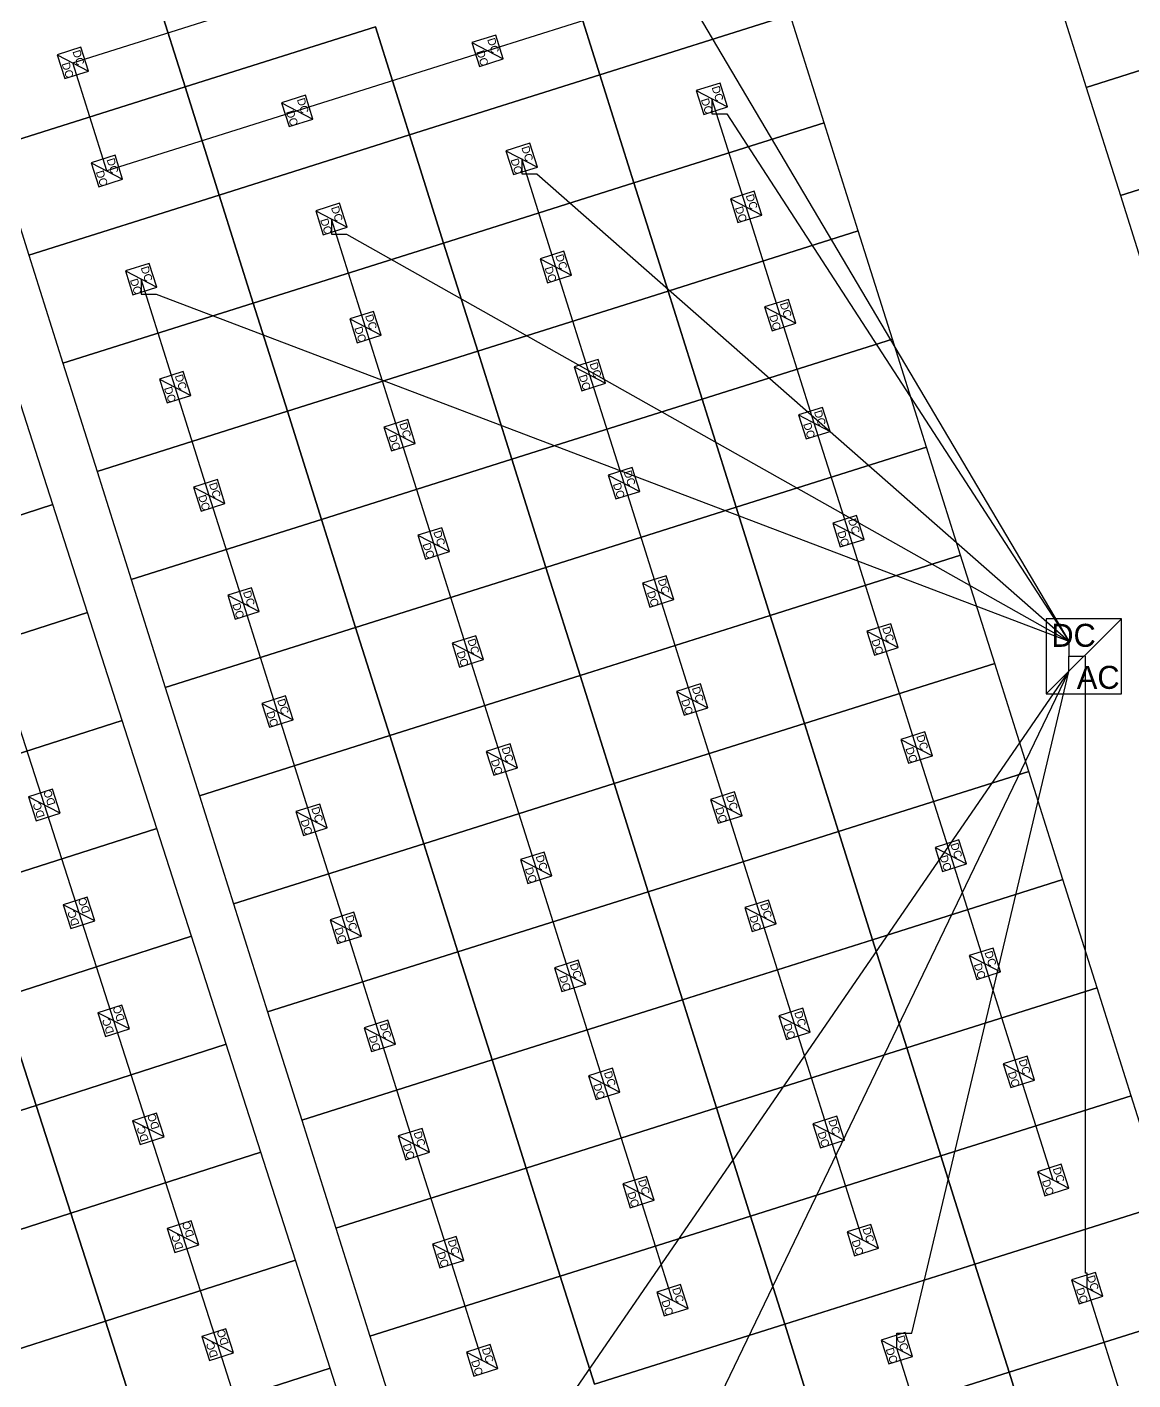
# Model space of a CAD drawing. Header units: feet. Extents: x -377 to 137, y -256 to 143.
# Drawn here: x -281.85 to -245.58, y -174.66 to -130.3 of the extents above; entities that cross this region are included whole.
import ezdxf

# ---------------------------------------------------------------- set-up
doc = ezdxf.new("R2010")
doc.units = ezdxf.units.FT
for name, color, linetype in [('Connections', 7, 'CONTINUOUS'), ('Inverters', 7, 'CONTINUOUS'), ('Modules', 7, 'CONTINUOUS'), ('Strings', 7, 'CONTINUOUS')]:
    doc.layers.add(name, color=color, linetype=linetype)

msp = doc.modelspace()

# ---------------------------------------------------------------- linework, layer by layer
at = {"layer": 'Connections', "color": 91}
for p, q in [((-260.013, -129.6), (-247.68, -150.439)), ((-259.387, -132.653), (-259.387, -133.145)), ((-259.387, -133.145), (-258.894, -133.145)), ((-258.894, -133.145), (-247.68, -150.439)), ((-265.629, -134.623), (-265.629, -135.115)), ((-265.629, -135.115), (-265.137, -135.115)), ((-265.137, -135.115), (-247.68, -150.439)), ((-271.872, -136.594), (-271.872, -137.086)), ((-271.872, -137.086), (-271.38, -137.086)), ((-271.38, -137.086), (-247.68, -150.439)), ((-278.115, -138.564), (-278.115, -139.056)), ((-278.115, -139.056), (-277.622, -139.056)), ((-277.622, -139.056), (-247.68, -150.439)), ((-247.68, -150.439), (-247.68, -150.931)), ((-247.68, -150.439), (-247.68, -150.931)), ((-247.68, -150.439), (-247.68, -150.931)), ((-247.68, -150.439), (-247.68, -150.931)), ((-247.68, -150.439), (-247.68, -150.931)), ((-247.68, -151.424), (-247.68, -150.931)), ((-247.68, -150.931), (-247.188, -150.931)), ((-247.68, -151.424), (-247.68, -150.931)), ((-247.68, -150.931), (-247.188, -150.931)), ((-247.68, -151.424), (-247.68, -150.931)), ((-247.68, -150.931), (-247.188, -150.931)), ((-247.68, -150.931), (-247.188, -150.931)), ((-247.68, -150.931), (-247.188, -150.931)), ((-247.68, -150.931), (-247.188, -150.931)), ((-247.68, -150.931), (-247.188, -150.931)), ((-247.68, -150.931), (-247.188, -150.931)), ((-247.133, -150.931), (-247.188, -150.931)), ((-247.133, -171.153), (-247.133, -150.931)), ((-265.314, -177.065), (-247.68, -151.424)), ((-259.071, -175.094), (-247.68, -151.424)), ((-252.829, -173.124), (-247.68, -151.424)), ((-247.078, -171.153), (-247.133, -171.153)), ((-247.078, -171.645), (-247.078, -171.153)), ((-253.321, -173.616), (-253.321, -173.124)), ((-253.321, -173.124), (-252.829, -173.124))]:
    msp.add_line(p, q, dxfattribs=at)
at = {"layer": 'Inverters'}
for p, q in [((-245.958, -149.701), (-248.419, -149.701)), ((-248.419, -149.701), (-248.419, -152.162)), ((-248.419, -152.162), (-245.958, -149.701)), ((-245.958, -152.162), (-245.958, -149.701)), ((-248.419, -152.162), (-245.958, -152.162))]:
    msp.add_line(p, q, dxfattribs=at)
at = {"layer": 'Modules', "color": 254}
for p, q in [((-264.186, -128.321), (-263.067, -131.865)), ((-263.067, -131.865), (-264.186, -128.321)), ((-277.791, -128.717), (-276.672, -132.262)), ((-276.672, -132.262), (-277.791, -128.717)), ((-248.228, -128.735), (-247.109, -132.28)), ((-263.067, -131.865), (-256.825, -129.895)), ((-256.825, -129.895), (-263.067, -131.865)), ((-255.706, -133.44), (-256.825, -129.895)), ((-276.672, -132.262), (-270.429, -130.291)), ((-270.429, -130.291), (-276.672, -132.262)), ((-270.429, -130.291), (-269.31, -133.836)), ((-269.31, -133.836), (-270.429, -130.291)), ((-247.109, -132.28), (-240.866, -130.31)), ((-240.866, -130.31), (-247.109, -132.28)), ((-266.481, -130.564), (-267.263, -130.811)), ((-267.263, -130.811), (-267.016, -131.593)), ((-267.263, -130.811), (-266.234, -131.346)), ((-266.234, -131.346), (-266.481, -130.564)), ((-280.085, -130.96), (-280.867, -131.207)), ((-280.867, -131.207), (-280.62, -131.989)), ((-280.867, -131.207), (-279.838, -131.742)), ((-279.838, -131.742), (-280.085, -130.96)), ((-267.016, -131.593), (-266.234, -131.346)), ((-280.62, -131.989), (-279.838, -131.742)), ((-269.31, -133.836), (-263.067, -131.865)), ((-263.067, -131.865), (-269.31, -133.836)), ((-263.067, -131.865), (-261.948, -135.41)), ((-261.948, -135.41), (-263.067, -131.865)), ((-259.119, -132.138), (-259.901, -132.385)), ((-258.872, -132.92), (-259.119, -132.138)), ((-282.914, -134.232), (-276.672, -132.262)), ((-276.672, -132.262), (-282.914, -134.232)), ((-276.672, -132.262), (-275.553, -135.807)), ((-275.553, -135.807), (-276.672, -132.262)), ((-272.723, -132.534), (-273.505, -132.781)), ((-272.476, -133.317), (-272.723, -132.534)), ((-259.901, -132.385), (-259.654, -133.167)), ((-259.901, -132.385), (-258.872, -132.92)), ((-247.109, -132.28), (-245.99, -135.825)), ((-273.505, -132.781), (-273.258, -133.563)), ((-273.505, -132.781), (-272.476, -133.317)), ((-259.654, -133.167), (-258.872, -132.92)), ((-273.258, -133.563), (-272.476, -133.317)), ((-261.948, -135.41), (-255.706, -133.44)), ((-255.706, -133.44), (-261.948, -135.41)), ((-254.587, -136.984), (-255.706, -133.44)), ((-275.553, -135.807), (-269.31, -133.836)), ((-269.31, -133.836), (-275.553, -135.807)), ((-269.31, -133.836), (-268.191, -137.381)), ((-268.191, -137.381), (-269.31, -133.836)), ((-245.99, -135.825), (-239.747, -133.854)), ((-239.747, -133.854), (-245.99, -135.825)), ((-282.914, -134.232), (-281.795, -137.777)), ((-265.362, -134.109), (-266.144, -134.355)), ((-266.144, -134.355), (-265.897, -135.138)), ((-266.144, -134.355), (-265.115, -134.891)), ((-265.115, -134.891), (-265.362, -134.109)), ((-278.966, -134.505), (-279.748, -134.752)), ((-279.748, -134.752), (-279.501, -135.534)), ((-279.748, -134.752), (-278.719, -135.287)), ((-278.719, -135.287), (-278.966, -134.505)), ((-265.897, -135.138), (-265.115, -134.891)), ((-279.501, -135.534), (-278.719, -135.287)), ((-268.191, -137.381), (-261.948, -135.41)), ((-261.948, -135.41), (-268.191, -137.381)), ((-261.948, -135.41), (-260.829, -138.955)), ((-260.829, -138.955), (-261.948, -135.41)), ((-258, -135.683), (-258.782, -135.93)), ((-257.753, -136.465), (-258, -135.683)), ((-281.795, -137.777), (-275.553, -135.807)), ((-275.553, -135.807), (-281.795, -137.777)), ((-275.553, -135.807), (-274.434, -139.351)), ((-274.434, -139.351), (-275.553, -135.807)), ((-271.604, -136.079), (-272.386, -136.326)), ((-271.357, -136.861), (-271.604, -136.079)), ((-258.782, -135.93), (-258.535, -136.712)), ((-258.782, -135.93), (-257.753, -136.465)), ((-245.99, -135.825), (-244.871, -139.37)), ((-272.386, -136.326), (-272.14, -137.108)), ((-272.386, -136.326), (-271.357, -136.861)), ((-258.535, -136.712), (-257.753, -136.465)), ((-272.14, -137.108), (-271.357, -136.861)), ((-260.829, -138.955), (-254.587, -136.984)), ((-254.587, -136.984), (-260.829, -138.955)), ((-253.468, -140.529), (-254.587, -136.984)), ((-274.434, -139.351), (-268.191, -137.381)), ((-268.191, -137.381), (-274.434, -139.351)), ((-268.191, -137.381), (-267.072, -140.926)), ((-267.072, -140.926), (-268.191, -137.381)), ((-281.795, -137.777), (-280.676, -141.322)), ((-264.243, -137.653), (-265.025, -137.9)), ((-265.025, -137.9), (-264.778, -138.682)), ((-265.025, -137.9), (-263.996, -138.436)), ((-263.996, -138.436), (-264.243, -137.653)), ((-277.847, -138.05), (-278.629, -138.297)), ((-278.629, -138.297), (-278.382, -139.079)), ((-278.629, -138.297), (-277.6, -138.832)), ((-277.6, -138.832), (-277.847, -138.05)), ((-264.778, -138.682), (-263.996, -138.436)), ((-278.382, -139.079), (-277.6, -138.832)), ((-267.072, -140.926), (-260.829, -138.955)), ((-260.829, -138.955), (-267.072, -140.926)), ((-260.829, -138.955), (-259.711, -142.5)), ((-259.711, -142.5), (-260.829, -138.955)), ((-256.881, -139.228), (-257.663, -139.475)), ((-256.634, -140.01), (-256.881, -139.228)), ((-280.676, -141.322), (-274.434, -139.351)), ((-274.434, -139.351), (-280.676, -141.322)), ((-274.434, -139.351), (-273.315, -142.896)), ((-273.315, -142.896), (-274.434, -139.351)), ((-270.485, -139.624), (-271.267, -139.871)), ((-270.238, -140.406), (-270.485, -139.624)), ((-257.663, -139.475), (-257.416, -140.257)), ((-257.663, -139.475), (-256.634, -140.01)), ((-271.267, -139.871), (-271.021, -140.653)), ((-271.267, -139.871), (-270.238, -140.406)), ((-257.416, -140.257), (-256.634, -140.01)), ((-271.021, -140.653), (-270.238, -140.406)), ((-259.711, -142.5), (-253.468, -140.529)), ((-253.468, -140.529), (-259.711, -142.5)), ((-252.349, -144.074), (-253.468, -140.529)), ((-273.315, -142.896), (-267.072, -140.926)), ((-267.072, -140.926), (-273.315, -142.896)), ((-267.072, -140.926), (-265.953, -144.47)), ((-265.953, -144.47), (-267.072, -140.926)), ((-280.676, -141.322), (-279.558, -144.867)), ((-263.124, -141.198), (-263.906, -141.445)), ((-263.906, -141.445), (-263.659, -142.227)), ((-263.906, -141.445), (-262.877, -141.98)), ((-262.877, -141.98), (-263.124, -141.198)), ((-276.728, -141.594), (-277.51, -141.841)), ((-277.51, -141.841), (-277.263, -142.624)), ((-277.51, -141.841), (-276.481, -142.377)), ((-276.481, -142.377), (-276.728, -141.594)), ((-277.263, -142.624), (-276.481, -142.377)), ((-263.659, -142.227), (-262.877, -141.98)), ((-281.012, -145.955), (-282.149, -142.416)), ((-265.953, -144.47), (-259.711, -142.5)), ((-259.711, -142.5), (-265.953, -144.47)), ((-259.711, -142.5), (-258.592, -146.045)), ((-258.592, -146.045), (-259.711, -142.5)), ((-255.762, -142.772), (-256.544, -143.019)), ((-255.515, -143.555), (-255.762, -142.772)), ((-279.558, -144.867), (-273.315, -142.896)), ((-273.315, -142.896), (-279.558, -144.867)), ((-273.315, -142.896), (-272.196, -146.441)), ((-272.196, -146.441), (-273.315, -142.896)), ((-269.366, -143.169), (-270.149, -143.416)), ((-269.119, -143.951), (-269.366, -143.169)), ((-256.544, -143.019), (-256.297, -143.801)), ((-256.544, -143.019), (-255.515, -143.555)), ((-270.149, -143.416), (-269.902, -144.198)), ((-270.149, -143.416), (-269.119, -143.951)), ((-256.297, -143.801), (-255.515, -143.555)), ((-269.902, -144.198), (-269.119, -143.951)), ((-258.592, -146.045), (-252.349, -144.074)), ((-252.349, -144.074), (-258.592, -146.045)), ((-251.23, -147.619), (-252.349, -144.074)), ((-272.196, -146.441), (-265.953, -144.47)), ((-265.953, -144.47), (-272.196, -146.441)), ((-265.953, -144.47), (-264.834, -148.015)), ((-264.834, -148.015), (-265.953, -144.47)), ((-279.558, -144.867), (-278.439, -148.411)), ((-262.005, -144.743), (-262.787, -144.99)), ((-262.787, -144.99), (-262.54, -145.772)), ((-262.787, -144.99), (-261.758, -145.525)), ((-261.758, -145.525), (-262.005, -144.743)), ((-275.609, -145.139), (-276.391, -145.386)), ((-276.391, -145.386), (-276.144, -146.168)), ((-276.391, -145.386), (-275.362, -145.921)), ((-275.362, -145.921), (-275.609, -145.139)), ((-276.144, -146.168), (-275.362, -145.921)), ((-262.54, -145.772), (-261.758, -145.525)), ((-281.012, -145.955), (-287.245, -147.957)), ((-287.245, -147.957), (-281.012, -145.955)), ((-279.875, -149.494), (-281.012, -145.955)), ((-264.834, -148.015), (-258.592, -146.045)), ((-258.592, -146.045), (-264.834, -148.015)), ((-258.592, -146.045), (-257.473, -149.589)), ((-257.473, -149.589), (-258.592, -146.045)), ((-254.643, -146.317), (-255.425, -146.564)), ((-254.396, -147.099), (-254.643, -146.317)), ((-278.439, -148.411), (-272.196, -146.441)), ((-272.196, -146.441), (-278.439, -148.411)), ((-272.196, -146.441), (-271.077, -149.986)), ((-271.077, -149.986), (-272.196, -146.441)), ((-268.247, -146.714), (-269.03, -146.96)), ((-268.001, -147.496), (-268.247, -146.714)), ((-255.425, -146.564), (-255.178, -147.346)), ((-255.425, -146.564), (-254.396, -147.099)), ((-269.03, -146.96), (-268.783, -147.743)), ((-269.03, -146.96), (-268.001, -147.496)), ((-255.178, -147.346), (-254.396, -147.099)), ((-268.783, -147.743), (-268.001, -147.496)), ((-257.473, -149.589), (-251.23, -147.619)), ((-251.23, -147.619), (-257.473, -149.589)), ((-250.111, -151.164), (-251.23, -147.619)), ((-271.077, -149.986), (-264.834, -148.015)), ((-264.834, -148.015), (-271.077, -149.986)), ((-264.834, -148.015), (-263.715, -151.56)), ((-263.715, -151.56), (-264.834, -148.015)), ((-278.439, -148.411), (-277.32, -151.956)), ((-260.886, -148.288), (-261.668, -148.535)), ((-261.668, -148.535), (-261.421, -149.317)), ((-261.668, -148.535), (-260.639, -149.07)), ((-260.639, -149.07), (-260.886, -148.288)), ((-274.49, -148.684), (-275.272, -148.931)), ((-275.272, -148.931), (-275.025, -149.713)), ((-275.272, -148.931), (-274.243, -149.466)), ((-274.243, -149.466), (-274.49, -148.684)), ((-275.025, -149.713), (-274.243, -149.466)), ((-261.421, -149.317), (-260.639, -149.07)), ((-279.875, -149.494), (-286.108, -151.496)), ((-286.108, -151.496), (-279.875, -149.494)), ((-278.738, -153.033), (-279.875, -149.494)), ((-263.715, -151.56), (-257.473, -149.589)), ((-257.473, -149.589), (-263.715, -151.56)), ((-257.473, -149.589), (-256.354, -153.134)), ((-256.354, -153.134), (-257.473, -149.589)), ((-253.524, -149.862), (-254.306, -150.109)), ((-253.277, -150.644), (-253.524, -149.862)), ((-277.32, -151.956), (-271.077, -149.986)), ((-271.077, -149.986), (-277.32, -151.956)), ((-271.077, -149.986), (-269.958, -153.53)), ((-269.958, -153.53), (-271.077, -149.986)), ((-267.128, -150.258), (-267.911, -150.505)), ((-266.882, -151.04), (-267.128, -150.258)), ((-254.306, -150.109), (-254.059, -150.891)), ((-254.306, -150.109), (-253.277, -150.644)), ((-267.911, -150.505), (-267.664, -151.287)), ((-267.911, -150.505), (-266.882, -151.04)), ((-254.059, -150.891), (-253.277, -150.644)), ((-267.664, -151.287), (-266.882, -151.04)), ((-256.354, -153.134), (-250.111, -151.164)), ((-250.111, -151.164), (-256.354, -153.134)), ((-248.992, -154.708), (-250.111, -151.164)), ((-269.958, -153.53), (-263.715, -151.56)), ((-263.715, -151.56), (-269.958, -153.53)), ((-263.715, -151.56), (-262.596, -155.105)), ((-262.596, -155.105), (-263.715, -151.56)), ((-277.32, -151.956), (-276.201, -155.501)), ((-259.767, -151.833), (-260.549, -152.079)), ((-260.549, -152.079), (-260.302, -152.862)), ((-260.549, -152.079), (-259.52, -152.615)), ((-259.52, -152.615), (-259.767, -151.833)), ((-273.371, -152.229), (-274.153, -152.476)), ((-274.153, -152.476), (-273.906, -153.258)), ((-274.153, -152.476), (-273.124, -153.011)), ((-273.124, -153.011), (-273.371, -152.229)), ((-273.906, -153.258), (-273.124, -153.011)), ((-260.302, -152.862), (-259.52, -152.615)), ((-278.738, -153.033), (-284.971, -155.035)), ((-284.971, -155.035), (-278.738, -153.033)), ((-277.601, -156.572), (-278.738, -153.033)), ((-262.596, -155.105), (-256.354, -153.134)), ((-256.354, -153.134), (-262.596, -155.105)), ((-256.354, -153.134), (-255.235, -156.679)), ((-255.235, -156.679), (-256.354, -153.134)), ((-252.405, -153.407), (-253.187, -153.654)), ((-252.158, -154.189), (-252.405, -153.407)), ((-276.201, -155.501), (-269.958, -153.53)), ((-269.958, -153.53), (-276.201, -155.501)), ((-269.958, -153.53), (-268.839, -157.075)), ((-268.839, -157.075), (-269.958, -153.53)), ((-266.01, -153.803), (-266.792, -154.05)), ((-265.763, -154.585), (-266.01, -153.803)), ((-253.187, -153.654), (-252.941, -154.436)), ((-253.187, -153.654), (-252.158, -154.189)), ((-266.792, -154.05), (-266.545, -154.832)), ((-266.792, -154.05), (-265.763, -154.585)), ((-252.941, -154.436), (-252.158, -154.189)), ((-266.545, -154.832), (-265.763, -154.585)), ((-255.235, -156.679), (-248.992, -154.708)), ((-248.992, -154.708), (-255.235, -156.679)), ((-247.873, -158.253), (-248.992, -154.708)), ((-268.839, -157.075), (-262.596, -155.105)), ((-262.596, -155.105), (-268.839, -157.075)), ((-262.596, -155.105), (-261.477, -158.649)), ((-261.477, -158.649), (-262.596, -155.105)), ((-281.021, -155.288), (-281.802, -155.539)), ((-281.802, -155.539), (-281.551, -156.32)), ((-280.77, -156.069), (-281.802, -155.539)), ((-280.77, -156.069), (-281.021, -155.288)), ((-276.201, -155.501), (-275.082, -159.046)), ((-258.648, -155.377), (-259.43, -155.624)), ((-259.43, -155.624), (-259.183, -156.406)), ((-259.43, -155.624), (-258.401, -156.159)), ((-258.401, -156.159), (-258.648, -155.377)), ((-281.551, -156.32), (-280.77, -156.069)), ((-272.252, -155.774), (-273.034, -156.021)), ((-273.034, -156.021), (-272.788, -156.803)), ((-273.034, -156.021), (-272.005, -156.556)), ((-272.005, -156.556), (-272.252, -155.774)), ((-277.601, -156.572), (-283.834, -158.574)), ((-283.834, -158.574), (-277.601, -156.572)), ((-276.464, -160.111), (-277.601, -156.572)), ((-272.788, -156.803), (-272.005, -156.556)), ((-259.183, -156.406), (-258.401, -156.159)), ((-261.477, -158.649), (-255.235, -156.679)), ((-255.235, -156.679), (-261.477, -158.649)), ((-255.235, -156.679), (-254.116, -160.224)), ((-254.116, -160.224), (-255.235, -156.679)), ((-251.286, -156.952), (-252.068, -157.198)), ((-251.039, -157.734), (-251.286, -156.952)), ((-275.082, -159.046), (-268.839, -157.075)), ((-268.839, -157.075), (-275.082, -159.046)), ((-268.839, -157.075), (-267.72, -160.62)), ((-267.72, -160.62), (-268.839, -157.075)), ((-264.891, -157.348), (-265.673, -157.595)), ((-264.644, -158.13), (-264.891, -157.348)), ((-252.068, -157.198), (-251.822, -157.981)), ((-252.068, -157.198), (-251.039, -157.734)), ((-265.673, -157.595), (-265.426, -158.377)), ((-265.673, -157.595), (-264.644, -158.13)), ((-251.822, -157.981), (-251.039, -157.734)), ((-265.426, -158.377), (-264.644, -158.13)), ((-254.116, -160.224), (-247.873, -158.253)), ((-247.873, -158.253), (-254.116, -160.224)), ((-246.754, -161.798), (-247.873, -158.253)), ((-267.72, -160.62), (-261.477, -158.649)), ((-261.477, -158.649), (-267.72, -160.62)), ((-261.477, -158.649), (-260.358, -162.194)), ((-260.358, -162.194), (-261.477, -158.649)), ((-279.884, -158.827), (-280.665, -159.078)), ((-280.665, -159.078), (-280.414, -159.859)), ((-279.633, -159.608), (-280.665, -159.078)), ((-279.633, -159.608), (-279.884, -158.827)), ((-275.082, -159.046), (-273.963, -162.591)), ((-257.529, -158.922), (-258.311, -159.169)), ((-258.311, -159.169), (-258.064, -159.951)), ((-258.311, -159.169), (-257.282, -159.704)), ((-257.282, -159.704), (-257.529, -158.922)), ((-280.414, -159.859), (-279.633, -159.608)), ((-271.133, -159.318), (-271.915, -159.565)), ((-271.915, -159.565), (-271.669, -160.347)), ((-271.915, -159.565), (-270.886, -160.101)), ((-270.886, -160.101), (-271.133, -159.318)), ((-276.464, -160.111), (-282.696, -162.113)), ((-282.696, -162.113), (-276.464, -160.111)), ((-275.327, -163.65), (-276.464, -160.111)), ((-271.669, -160.347), (-270.886, -160.101)), ((-258.064, -159.951), (-257.282, -159.704)), ((-260.358, -162.194), (-254.116, -160.224)), ((-254.116, -160.224), (-260.358, -162.194)), ((-254.116, -160.224), (-252.997, -163.769)), ((-252.997, -163.769), (-254.116, -160.224)), ((-250.167, -160.496), (-250.95, -160.743)), ((-249.92, -161.278), (-250.167, -160.496)), ((-273.963, -162.591), (-267.72, -160.62)), ((-267.72, -160.62), (-273.963, -162.591)), ((-267.72, -160.62), (-266.601, -164.165)), ((-266.601, -164.165), (-267.72, -160.62)), ((-263.772, -160.893), (-264.554, -161.14)), ((-263.525, -161.675), (-263.772, -160.893)), ((-250.95, -160.743), (-250.703, -161.525)), ((-250.95, -160.743), (-249.92, -161.278)), ((-264.554, -161.14), (-264.307, -161.922)), ((-264.554, -161.14), (-263.525, -161.675)), ((-250.703, -161.525), (-249.92, -161.278)), ((-264.307, -161.922), (-263.525, -161.675)), ((-252.997, -163.769), (-246.754, -161.798)), ((-246.754, -161.798), (-252.997, -163.769)), ((-245.635, -165.343), (-246.754, -161.798)), ((-281.559, -165.652), (-282.696, -162.113)), ((-282.696, -162.113), (-281.559, -165.652)), ((-266.601, -164.165), (-260.358, -162.194)), ((-260.358, -162.194), (-266.601, -164.165)), ((-260.358, -162.194), (-259.24, -165.739)), ((-259.24, -165.739), (-260.358, -162.194)), ((-278.747, -162.366), (-279.528, -162.617)), ((-279.528, -162.617), (-279.277, -163.397)), ((-278.496, -163.147), (-279.528, -162.617)), ((-278.496, -163.147), (-278.747, -162.366)), ((-273.963, -162.591), (-272.844, -166.135)), ((-256.41, -162.467), (-257.192, -162.714)), ((-257.192, -162.714), (-256.945, -163.496)), ((-257.192, -162.714), (-256.163, -163.249)), ((-256.163, -163.249), (-256.41, -162.467)), ((-279.277, -163.397), (-278.496, -163.147)), ((-270.014, -162.863), (-270.797, -163.11)), ((-270.797, -163.11), (-270.55, -163.892)), ((-270.797, -163.11), (-269.767, -163.645)), ((-269.767, -163.645), (-270.014, -162.863)), ((-275.327, -163.65), (-281.559, -165.652)), ((-281.559, -165.652), (-275.327, -163.65)), ((-274.19, -167.189), (-275.327, -163.65)), ((-270.55, -163.892), (-269.767, -163.645)), ((-256.945, -163.496), (-256.163, -163.249)), ((-259.24, -165.739), (-252.997, -163.769)), ((-252.997, -163.769), (-259.24, -165.739)), ((-252.997, -163.769), (-251.878, -167.313)), ((-251.878, -167.313), (-252.997, -163.769)), ((-249.048, -164.041), (-249.831, -164.288)), ((-248.802, -164.823), (-249.048, -164.041)), ((-272.844, -166.135), (-266.601, -164.165)), ((-266.601, -164.165), (-272.844, -166.135)), ((-266.601, -164.165), (-265.482, -167.71)), ((-265.482, -167.71), (-266.601, -164.165)), ((-262.653, -164.437), (-263.435, -164.684)), ((-262.406, -165.22), (-262.653, -164.437)), ((-249.831, -164.288), (-249.584, -165.07)), ((-249.831, -164.288), (-248.802, -164.823)), ((-263.435, -164.684), (-263.188, -165.466)), ((-263.435, -164.684), (-262.406, -165.22)), ((-249.584, -165.07), (-248.802, -164.823)), ((-263.188, -165.466), (-262.406, -165.22)), ((-251.878, -167.313), (-245.635, -165.343)), ((-245.635, -165.343), (-251.878, -167.313)), ((-244.516, -168.888), (-245.635, -165.343)), ((-281.559, -165.652), (-287.792, -167.655)), ((-287.792, -167.655), (-281.559, -165.652)), ((-280.422, -169.191), (-281.559, -165.652)), ((-281.559, -165.652), (-280.422, -169.191)), ((-265.482, -167.71), (-259.24, -165.739)), ((-259.24, -165.739), (-265.482, -167.71)), ((-259.24, -165.739), (-258.121, -169.284)), ((-258.121, -169.284), (-259.24, -165.739)), ((-277.61, -165.905), (-278.39, -166.156)), ((-278.39, -166.156), (-278.14, -166.936)), ((-277.359, -166.686), (-278.39, -166.156)), ((-277.359, -166.686), (-277.61, -165.905)), ((-272.844, -166.135), (-271.725, -169.68)), ((-255.291, -166.012), (-256.073, -166.259)), ((-256.073, -166.259), (-255.826, -167.041)), ((-256.073, -166.259), (-255.044, -166.794)), ((-255.044, -166.794), (-255.291, -166.012)), ((-278.14, -166.936), (-277.359, -166.686)), ((-268.895, -166.408), (-269.678, -166.655)), ((-269.678, -166.655), (-269.431, -167.437)), ((-269.678, -166.655), (-268.649, -167.19)), ((-268.649, -167.19), (-268.895, -166.408)), ((-274.19, -167.189), (-280.422, -169.191)), ((-280.422, -169.191), (-274.19, -167.189)), ((-273.053, -170.728), (-274.19, -167.189)), ((-269.431, -167.437), (-268.649, -167.19)), ((-255.826, -167.041), (-255.044, -166.794)), ((-258.121, -169.284), (-251.878, -167.313)), ((-251.878, -167.313), (-258.121, -169.284)), ((-251.878, -167.313), (-250.759, -170.858)), ((-250.759, -170.858), (-251.878, -167.313)), ((-247.929, -167.586), (-248.712, -167.833)), ((-247.683, -168.368), (-247.929, -167.586)), ((-271.725, -169.68), (-265.482, -167.71)), ((-265.482, -167.71), (-271.725, -169.68)), ((-265.482, -167.71), (-264.363, -171.254)), ((-264.363, -171.254), (-265.482, -167.71)), ((-261.534, -167.982), (-262.316, -168.229)), ((-261.287, -168.764), (-261.534, -167.982)), ((-248.712, -167.833), (-248.465, -168.615)), ((-248.712, -167.833), (-247.683, -168.368)), ((-262.316, -168.229), (-262.069, -169.011)), ((-262.316, -168.229), (-261.287, -168.764)), ((-248.465, -168.615), (-247.683, -168.368)), ((-262.069, -169.011), (-261.287, -168.764)), ((-250.759, -170.858), (-244.516, -168.888)), ((-244.516, -168.888), (-250.759, -170.858)), ((-280.422, -169.191), (-286.655, -171.194)), ((-286.655, -171.194), (-280.422, -169.191)), ((-279.285, -172.73), (-280.422, -169.191)), ((-280.422, -169.191), (-279.285, -172.73)), ((-264.363, -171.254), (-258.121, -169.284)), ((-258.121, -169.284), (-264.363, -171.254)), ((-258.121, -169.284), (-257.002, -172.829)), ((-257.002, -172.829), (-258.121, -169.284)), ((-276.472, -169.444), (-277.253, -169.695)), ((-277.253, -169.695), (-277.002, -170.475)), ((-276.222, -170.225), (-277.253, -169.695)), ((-276.222, -170.225), (-276.472, -169.444)), ((-271.725, -169.68), (-270.606, -173.225)), ((-254.172, -169.556), (-254.954, -169.803)), ((-254.954, -169.803), (-254.707, -170.585)), ((-254.954, -169.803), (-253.925, -170.339)), ((-253.925, -170.339), (-254.172, -169.556)), ((-277.002, -170.475), (-276.222, -170.225)), ((-267.776, -169.953), (-268.559, -170.2)), ((-268.559, -170.2), (-268.312, -170.982)), ((-268.559, -170.2), (-267.53, -170.735)), ((-267.53, -170.735), (-267.776, -169.953)), ((-273.053, -170.728), (-279.285, -172.73)), ((-279.285, -172.73), (-273.053, -170.728)), ((-271.916, -174.267), (-273.053, -170.728)), ((-268.312, -170.982), (-267.53, -170.735)), ((-254.707, -170.585), (-253.925, -170.339)), ((-257.002, -172.829), (-250.759, -170.858)), ((-250.759, -170.858), (-257.002, -172.829)), ((-250.759, -170.858), (-249.64, -174.403)), ((-249.64, -174.403), (-250.759, -170.858)), ((-246.811, -171.131), (-247.593, -171.378)), ((-246.564, -171.913), (-246.811, -171.131)), ((-270.606, -173.225), (-264.363, -171.254)), ((-264.363, -171.254), (-270.606, -173.225)), ((-264.363, -171.254), (-263.244, -174.799)), ((-263.244, -174.799), (-264.363, -171.254)), ((-260.415, -171.527), (-261.197, -171.774)), ((-260.168, -172.309), (-260.415, -171.527)), ((-247.593, -171.378), (-247.346, -172.16)), ((-247.593, -171.378), (-246.564, -171.913)), ((-261.197, -171.774), (-260.95, -172.556)), ((-261.197, -171.774), (-260.168, -172.309)), ((-247.346, -172.16), (-246.564, -171.913)), ((-260.95, -172.556), (-260.168, -172.309)), ((-249.64, -174.403), (-243.397, -172.432)), ((-243.397, -172.432), (-249.64, -174.403)), ((-279.285, -172.73), (-285.518, -174.733)), ((-285.518, -174.733), (-279.285, -172.73)), ((-278.148, -176.269), (-279.285, -172.73)), ((-279.285, -172.73), (-278.148, -176.269)), ((-275.335, -172.983), (-276.116, -173.234)), ((-275.084, -173.764), (-275.335, -172.983)), ((-263.244, -174.799), (-257.002, -172.829)), ((-257.002, -172.829), (-263.244, -174.799)), ((-257.002, -172.829), (-255.883, -176.373)), ((-255.883, -176.373), (-257.002, -172.829)), ((-276.116, -173.234), (-275.865, -174.014)), ((-275.084, -173.764), (-276.116, -173.234)), ((-270.606, -173.225), (-269.487, -176.77)), ((-253.053, -173.101), (-253.835, -173.348)), ((-253.835, -173.348), (-253.588, -174.13)), ((-253.835, -173.348), (-252.806, -173.883)), ((-252.806, -173.883), (-253.053, -173.101)), ((-275.865, -174.014), (-275.084, -173.764)), ((-266.658, -173.498), (-267.44, -173.744)), ((-267.44, -173.744), (-267.193, -174.527)), ((-267.44, -173.744), (-266.411, -174.28)), ((-266.411, -174.28), (-266.658, -173.498)), ((-271.916, -174.267), (-278.148, -176.269)), ((-278.148, -176.269), (-271.916, -174.267)), ((-270.778, -177.806), (-271.916, -174.267)), ((-267.193, -174.527), (-266.411, -174.28)), ((-253.588, -174.13), (-252.806, -173.883)), ((-255.883, -176.373), (-249.64, -174.403)), ((-249.64, -174.403), (-255.883, -176.373)), ((-249.64, -174.403), (-248.521, -177.948)), ((-248.521, -177.948), (-249.64, -174.403))]:
    msp.add_line(p, q, dxfattribs=at)
at = {"layer": 'Strings', "color": 11}
for p, q in [((-280.352, -131.475), (-274.11, -129.504)), ((-260.505, -129.108), (-266.748, -131.078)), ((-266.748, -131.078), (-272.991, -133.049)), ((-279.234, -135.019), (-280.352, -131.475)), ((-272.991, -133.049), (-279.234, -135.019)), ((-258.268, -136.197), (-259.387, -132.653)), ((-264.51, -138.168), (-265.629, -134.623)), ((-270.753, -140.138), (-271.872, -136.594)), ((-257.149, -139.742), (-258.268, -136.197)), ((-263.391, -141.713), (-264.51, -138.168)), ((-276.996, -142.109), (-278.115, -138.564)), ((-269.634, -143.683), (-270.753, -140.138)), ((-256.03, -143.287), (-257.149, -139.742)), ((-262.272, -145.257), (-263.391, -141.713)), ((-275.877, -145.654), (-276.996, -142.109)), ((-268.515, -147.228), (-269.634, -143.683)), ((-254.911, -146.832), (-256.03, -143.287)), ((-261.153, -148.802), (-262.272, -145.257)), ((-274.758, -149.199), (-275.877, -145.654)), ((-267.396, -150.773), (-268.515, -147.228)), ((-253.792, -150.376), (-254.911, -146.832)), ((-260.035, -152.347), (-261.153, -148.802)), ((-273.639, -152.743), (-274.758, -149.199)), ((-266.277, -154.318), (-267.396, -150.773)), ((-252.673, -153.921), (-253.792, -150.376)), ((-281.286, -155.804), (-282.423, -152.265)), ((-257.797, -159.437), (-260.035, -152.347)), ((-272.52, -156.288), (-273.639, -152.743)), ((-265.158, -157.862), (-266.277, -154.318)), ((-251.554, -157.466), (-252.673, -153.921)), ((-280.149, -159.343), (-281.286, -155.804)), ((-271.401, -159.833), (-272.52, -156.288)), ((-264.039, -161.407), (-265.158, -157.862)), ((-250.435, -161.011), (-251.554, -157.466)), ((-279.012, -162.882), (-280.149, -159.343)), ((-256.678, -162.981), (-257.797, -159.437)), ((-270.282, -163.378), (-271.401, -159.833)), ((-262.92, -164.952), (-264.039, -161.407)), ((-249.316, -164.556), (-250.435, -161.011)), ((-277.875, -166.421), (-279.012, -162.882)), ((-255.559, -166.526), (-256.678, -162.981)), ((-269.163, -166.923), (-270.282, -163.378)), ((-248.197, -168.1), (-249.316, -164.556)), ((-261.801, -168.497), (-262.92, -164.952)), ((-276.737, -169.96), (-277.875, -166.421)), ((-254.44, -170.071), (-255.559, -166.526)), ((-268.044, -170.467), (-269.163, -166.923)), ((-260.682, -172.042), (-261.801, -168.497)), ((-275.6, -173.499), (-276.737, -169.96)), ((-266.925, -174.012), (-268.044, -170.467)), ((-245.959, -175.19), (-247.078, -171.645)), ((-274.463, -177.038), (-275.6, -173.499)), ((-252.202, -177.161), (-253.321, -173.616))]:
    msp.add_line(p, q, dxfattribs=at)

# ---------------------------------------------------------------- texts
at = {"layer": 'Inverters'}
for s, p in [('DC', (-248.255, -150.62)), ('AC', (-247.418, -151.998))]:
    msp.add_text(s, height=0.7546, dxfattribs=at).set_placement(p)
at = {"layer": 'Modules'}
for rotation, p in [(-72.4813, (-266.763, -130.705)), (-72.4813, (-280.367, -131.101)), (-72.4813, (-267.117, -131.109)), (-72.4813, (-280.721, -131.505)), (-72.4813, (-259.401, -132.279)), (-72.4813, (-273.36, -133.079)), (-72.4813, (-273.006, -132.675)), (-72.4813, (-259.755, -132.683)), (-72.4813, (-265.644, -134.249)), (-72.4813, (-279.248, -134.646)), (-72.4813, (-265.998, -134.654)), (-72.4813, (-279.602, -135.05)), (-72.4813, (-271.887, -136.22)), (-72.4813, (-258.282, -135.824)), (-72.4813, (-272.241, -136.624)), (-72.4813, (-258.636, -136.228)), (-72.4813, (-264.525, -137.794)), (-72.4813, (-278.129, -138.19)), (-72.4813, (-264.879, -138.198)), (-72.4813, (-278.483, -138.595)), (-72.4813, (-270.768, -139.765)), (-72.4813, (-257.163, -139.368)), (-72.4813, (-271.122, -140.169)), (-72.4813, (-257.517, -139.773)), (-72.4813, (-263.406, -141.339)), (-72.4813, (-277.01, -141.735)), (-72.4813, (-263.76, -141.743)), (-72.4813, (-277.364, -142.139)), (-72.4813, (-269.649, -143.309)), (-72.4813, (-256.044, -142.913)), (-72.4813, (-270.003, -143.714)), (-72.4813, (-256.399, -143.317)), (-72.4813, (-262.287, -144.884)), (-72.4813, (-275.891, -145.28)), (-72.4813, (-262.641, -145.288)), (-72.4813, (-276.246, -145.684)), (-72.4813, (-268.53, -146.854)), (-72.4813, (-255.28, -146.862)), (-72.4813, (-254.926, -146.458)), (-72.4813, (-268.884, -147.258)), (-72.4813, (-261.168, -148.428)), (-72.4813, (-274.773, -148.825)), (-72.4813, (-261.522, -148.833)), (-72.4813, (-275.127, -149.229)), (-72.4813, (-267.411, -150.399)), (-72.4813, (-254.161, -150.407)), (-72.4813, (-253.807, -150.003)), (-72.4813, (-267.765, -150.803)), (-72.4813, (-260.049, -151.973)), (-72.4813, (-273.654, -152.37)), (-72.4813, (-260.403, -152.377)), (-72.4813, (-274.008, -152.774)), (-72.4813, (-266.292, -153.944)), (-72.4813, (-253.042, -153.952)), (-72.4813, (-252.688, -153.547)), (-72.4813, (-266.646, -154.348)), (107.8126, (-280.917, -155.771)), (-72.4813, (-258.93, -155.518)), (107.8126, (-281.269, -156.177)), (-72.4813, (-272.535, -155.914)), (-72.4813, (-259.284, -155.922)), (-72.4813, (-272.889, -156.319)), (-72.4813, (-265.173, -157.489)), (-72.4813, (-251.923, -157.496)), (-72.4813, (-251.569, -157.092)), (-72.4813, (-265.527, -157.893)), (107.8126, (-279.78, -159.31)), (-72.4813, (-257.811, -159.063)), (107.8126, (-280.132, -159.716)), (-72.4813, (-271.416, -159.459)), (-72.4813, (-258.165, -159.467)), (-72.4813, (-271.77, -159.863)), (-72.4813, (-264.054, -161.033)), (-72.4813, (-250.804, -161.041)), (-72.4813, (-250.45, -160.637)), (-72.4813, (-264.408, -161.438)), (107.8126, (-278.643, -162.849)), (-72.4813, (-256.692, -162.608)), (107.8126, (-278.995, -163.255)), (-72.4813, (-270.297, -163.004)), (-72.4813, (-257.047, -163.012)), (-72.4813, (-270.651, -163.408)), (-72.4813, (-262.935, -164.578)), (-72.4813, (-249.685, -164.586)), (-72.4813, (-249.331, -164.182)), (-72.4813, (-263.289, -164.982)), (107.8126, (-277.506, -166.388)), (-72.4813, (-255.574, -166.152)), (107.8126, (-277.858, -166.794)), (-72.4813, (-269.178, -166.549)), (-72.4813, (-255.928, -166.557)), (-72.4813, (-269.532, -166.953)), (-72.4813, (-261.816, -168.123)), (-72.4813, (-248.566, -168.131)), (-72.4813, (-248.212, -167.727)), (-72.4813, (-262.17, -168.527)), (107.8126, (-276.369, -169.927)), (-72.4813, (-254.455, -169.697)), (107.8126, (-276.721, -170.333)), (-72.4813, (-268.059, -170.094)), (-72.4813, (-254.809, -170.101)), (-72.4813, (-268.413, -170.498)), (-72.4813, (-260.697, -171.668)), (-72.4813, (-247.447, -171.676)), (-72.4813, (-247.093, -171.271)), (-72.4813, (-261.051, -172.072)), (107.8126, (-275.584, -173.872)), (107.8126, (-275.232, -173.466)), (-72.4813, (-253.336, -173.242)), (-72.4813, (-266.94, -173.638)), (-72.4813, (-253.69, -173.646)), (-72.4813, (-267.294, -174.042))]:
    msp.add_text('DC', height=0.2625, rotation=rotation, dxfattribs=at).set_placement(p)

doc.saveas('drawing.dxf')
